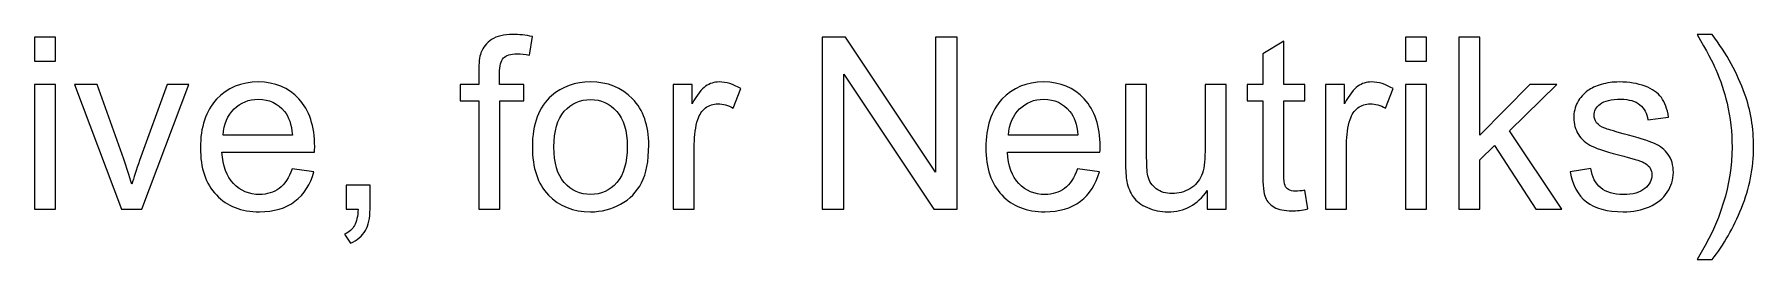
# Model space of a CAD drawing. Header units: millimetres. Extents: x 313 to 2379, y -2162 to 308.
# Drawn here: x 963.1 to 1145.4, y 76.4 to 100.3 of the extents above; entities that cross this region are included whole.
import ezdxf

# ---------------------------------------------------------------- set-up
doc = ezdxf.new("R2010")
doc.units = ezdxf.units.MM
doc.header["$MEASUREMENT"] = 0
doc.layers.add('Layer 1', color=7, linetype='Continuous')

msp = doc.modelspace()

# ---------------------------------------------------------------- linework, layer by layer
at = {"layer": 'Layer 1', "color": 250}
for points, knots in [([(963.0559, 97.4076), (963.0559, 97.4076), (963.0559, 99.9476), (963.0559, 99.9476), (963.0559, 99.9476), (965.2911, 99.9476), (965.2911, 99.9476), (965.2911, 99.9476), (965.2911, 97.4076), (965.2911, 97.4076), (965.2911, 97.4076), (963.0559, 97.4076), (963.0559, 97.4076)], [0, 0, 0, 0, 0.25, 0.25, 0.25, 0.5, 0.5, 0.5, 0.75, 0.75, 0.75, 1, 1, 1, 1]), ([(1010.1729, 81.7612), (1010.1729, 81.7612), (1010.1729, 93.2166), (1010.1729, 93.2166), (1010.1729, 93.2166), (1008.1917, 93.2166), (1008.1917, 93.2166), (1008.1917, 93.2166), (1008.1917, 94.9438), (1008.1917, 94.9438), (1008.1917, 94.9438), (1010.1729, 94.9438), (1010.1729, 94.9438), (1010.1729, 94.9438), (1010.1729, 96.3408), (1010.1729, 96.3408), (1010.1729, 97.2256), (1010.2491, 97.8817), (1010.4057, 98.3093), (1010.6216, 98.885), (1010.9942, 99.3549), (1011.536, 99.7148), (1012.0737, 100.0746), (1012.8314, 100.2524), (1013.8051, 100.2524), (1014.4359, 100.2524), (1015.1301, 100.1762), (1015.8921, 100.028), (1015.8921, 100.028), (1015.5577, 98.0722), (1015.5577, 98.0722), (1015.092, 98.1527), (1014.656, 98.195), (1014.2411, 98.195), (1013.5638, 98.195), (1013.0854, 98.0511), (1012.8018, 97.7632), (1012.5224, 97.4753), (1012.3827, 96.9377), (1012.3827, 96.1503), (1012.3827, 96.1503), (1012.3827, 94.9438), (1012.3827, 94.9438), (1012.3827, 94.9438), (1014.9481, 94.9438), (1014.9481, 94.9438), (1014.9481, 94.9438), (1014.9481, 93.2166), (1014.9481, 93.2166), (1014.9481, 93.2166), (1012.4081, 93.2166), (1012.4081, 93.2166), (1012.4081, 93.2166), (1012.4081, 81.7612), (1012.4081, 81.7612), (1012.4081, 81.7612), (1010.1729, 81.7612), (1010.1729, 81.7612)], [0, 0, 0, 0, 0.05263158, 0.05263158, 0.05263158, 0.10526316, 0.10526316, 0.10526316, 0.15789474, 0.15789474, 0.15789474, 0.21052632, 0.21052632, 0.21052632, 0.26315789, 0.26315789, 0.26315789, 0.31578947, 0.31578947, 0.31578947, 0.36842105, 0.36842105, 0.36842105, 0.42105263, 0.42105263, 0.42105263, 0.47368421, 0.47368421, 0.47368421, 0.52631579, 0.52631579, 0.52631579, 0.57894737, 0.57894737, 0.57894737, 0.63157895, 0.63157895, 0.63157895, 0.68421053, 0.68421053, 0.68421053, 0.73684211, 0.73684211, 0.73684211, 0.78947368, 0.78947368, 0.78947368, 0.84210526, 0.84210526, 0.84210526, 0.89473684, 0.89473684, 0.89473684, 0.94736842, 0.94736842, 0.94736842, 1, 1, 1, 1]), ([(1046.5923, 81.7612), (1046.5923, 81.7612), (1046.5923, 99.9476), (1046.5923, 99.9476), (1046.5923, 99.9476), (1049.0646, 99.9476), (1049.0646, 99.9476), (1049.0646, 99.9476), (1058.6065, 85.6728), (1058.6065, 85.6728), (1058.6065, 85.6728), (1058.6065, 99.9476), (1058.6065, 99.9476), (1058.6065, 99.9476), (1060.9179, 99.9476), (1060.9179, 99.9476), (1060.9179, 99.9476), (1060.9179, 81.7612), (1060.9179, 81.7612), (1060.9179, 81.7612), (1058.4456, 81.7612), (1058.4456, 81.7612), (1058.4456, 81.7612), (1048.9037, 96.036), (1048.9037, 96.036), (1048.9037, 96.036), (1048.9037, 81.7612), (1048.9037, 81.7612), (1048.9037, 81.7612), (1046.5923, 81.7612), (1046.5923, 81.7612)], [0, 0, 0, 0, 0.1, 0.1, 0.1, 0.2, 0.2, 0.2, 0.3, 0.3, 0.3, 0.4, 0.4, 0.4, 0.5, 0.5, 0.5, 0.6, 0.6, 0.6, 0.7, 0.7, 0.7, 0.8, 0.8, 0.8, 0.9, 0.9, 0.9, 1, 1, 1, 1]), ([(1097.7859, 83.7551), (1097.7859, 83.7551), (1098.0907, 81.7824), (1098.0907, 81.7824), (1097.4642, 81.6511), (1096.9011, 81.5834), (1096.4101, 81.5834), (1095.6015, 81.5834), (1094.975, 81.7104), (1094.5262, 81.9686), (1094.0817, 82.2269), (1093.7685, 82.5613), (1093.5864, 82.9804), (1093.4044, 83.3995), (1093.3155, 84.28), (1093.3155, 85.622), (1093.3155, 85.622), (1093.3155, 93.2166), (1093.3155, 93.2166), (1093.3155, 93.2166), (1091.6645, 93.2166), (1091.6645, 93.2166), (1091.6645, 93.2166), (1091.6645, 94.9438), (1091.6645, 94.9438), (1091.6645, 94.9438), (1093.3155, 94.9438), (1093.3155, 94.9438), (1093.3155, 94.9438), (1093.3155, 98.2035), (1093.3155, 98.2035), (1093.3155, 98.2035), (1095.5507, 99.5454), (1095.5507, 99.5454), (1095.5507, 99.5454), (1095.5507, 94.9438), (1095.5507, 94.9438), (1095.5507, 94.9438), (1097.7859, 94.9438), (1097.7859, 94.9438), (1097.7859, 94.9438), (1097.7859, 93.2166), (1097.7859, 93.2166), (1097.7859, 93.2166), (1095.5507, 93.2166), (1095.5507, 93.2166), (1095.5507, 93.2166), (1095.5507, 85.495), (1095.5507, 85.495), (1095.5507, 84.8558), (1095.5888, 84.4451), (1095.6692, 84.2631), (1095.7454, 84.0811), (1095.8724, 83.9371), (1096.0502, 83.8271), (1096.228, 83.7212), (1096.482, 83.6662), (1096.8122, 83.6662), (1097.0578, 83.6662), (1097.3837, 83.6958), (1097.7859, 83.7551)], [0, 0, 0, 0, 0.05, 0.05, 0.05, 0.1, 0.1, 0.1, 0.15, 0.15, 0.15, 0.2, 0.2, 0.2, 0.25, 0.25, 0.25, 0.3, 0.3, 0.3, 0.35, 0.35, 0.35, 0.4, 0.4, 0.4, 0.45, 0.45, 0.45, 0.5, 0.5, 0.5, 0.55, 0.55, 0.55, 0.6, 0.6, 0.6, 0.65, 0.65, 0.65, 0.7, 0.7, 0.7, 0.75, 0.75, 0.75, 0.8, 0.8, 0.8, 0.85, 0.85, 0.85, 0.9, 0.9, 0.9, 0.95, 0.95, 0.95, 1, 1, 1, 1]), ([(1108.4497, 97.4076), (1108.4497, 97.4076), (1108.4497, 99.9476), (1108.4497, 99.9476), (1108.4497, 99.9476), (1110.6849, 99.9476), (1110.6849, 99.9476), (1110.6849, 99.9476), (1110.6849, 97.4076), (1110.6849, 97.4076), (1110.6849, 97.4076), (1108.4497, 97.4076), (1108.4497, 97.4076)], [0, 0, 0, 0, 0.25, 0.25, 0.25, 0.5, 0.5, 0.5, 0.75, 0.75, 0.75, 1, 1, 1, 1]), ([(1114.1012, 81.7612), (1114.1012, 81.7612), (1114.1012, 99.9476), (1114.1012, 99.9476), (1114.1012, 99.9476), (1116.3364, 99.9476), (1116.3364, 99.9476), (1116.3364, 99.9476), (1116.3364, 89.5886), (1116.3364, 89.5886), (1116.3364, 89.5886), (1121.6196, 94.9438), (1121.6196, 94.9438), (1121.6196, 94.9438), (1124.5067, 94.9438), (1124.5067, 94.9438), (1124.5067, 94.9438), (1119.4775, 90.0458), (1119.4775, 90.0458), (1119.4775, 90.0458), (1125.0147, 81.7612), (1125.0147, 81.7612), (1125.0147, 81.7612), (1122.263, 81.7612), (1122.263, 81.7612), (1122.263, 81.7612), (1117.8858, 88.4964), (1117.8858, 88.4964), (1117.8858, 88.4964), (1116.3364, 86.9894), (1116.3364, 86.9894), (1116.3364, 86.9894), (1116.3364, 81.7612), (1116.3364, 81.7612), (1116.3364, 81.7612), (1114.1012, 81.7612), (1114.1012, 81.7612)], [0, 0, 0, 0, 0.08333333, 0.08333333, 0.08333333, 0.16666667, 0.16666667, 0.16666667, 0.25, 0.25, 0.25, 0.33333333, 0.33333333, 0.33333333, 0.41666667, 0.41666667, 0.41666667, 0.5, 0.5, 0.5, 0.58333333, 0.58333333, 0.58333333, 0.66666667, 0.66666667, 0.66666667, 0.75, 0.75, 0.75, 0.83333333, 0.83333333, 0.83333333, 0.91666667, 0.91666667, 0.91666667, 1, 1, 1, 1]), ([(1140.9659, 76.4272), (1140.9659, 76.4272), (1139.3657, 76.4272), (1139.3657, 76.4272), (1141.838, 80.3938), (1143.0741, 84.3647), (1143.0741, 88.3398), (1143.0741, 89.8934), (1142.8963, 91.4344), (1142.5407, 92.9626), (1142.2613, 94.203), (1141.8676, 95.3925), (1141.3638, 96.5355), (1141.0421, 97.2764), (1140.3732, 98.5167), (1139.3657, 100.2524), (1139.3657, 100.2524), (1140.9659, 100.2524), (1140.9659, 100.2524), (1142.5153, 98.1781), (1143.6625, 96.0953), (1144.4076, 94.004), (1145.0426, 92.2048), (1145.3601, 90.321), (1145.3601, 88.3525), (1145.3601, 86.1215), (1144.9325, 83.9625), (1144.0774, 81.8797), (1143.2265, 79.7969), (1142.1893, 77.9808), (1140.9659, 76.4272)], [0, 0, 0, 0, 0.1, 0.1, 0.1, 0.2, 0.2, 0.2, 0.3, 0.3, 0.3, 0.4, 0.4, 0.4, 0.5, 0.5, 0.5, 0.6, 0.6, 0.6, 0.7, 0.7, 0.7, 0.8, 0.8, 0.8, 0.9, 0.9, 0.9, 1, 1, 1, 1]), ([(963.0559, 81.7612), (963.0559, 81.7612), (963.0559, 94.9438), (963.0559, 94.9438), (963.0559, 94.9438), (965.2911, 94.9438), (965.2911, 94.9438), (965.2911, 94.9438), (965.2911, 81.7612), (965.2911, 81.7612), (965.2911, 81.7612), (963.0559, 81.7612), (963.0559, 81.7612)], [0, 0, 0, 0, 0.25, 0.25, 0.25, 0.5, 0.5, 0.5, 0.75, 0.75, 0.75, 1, 1, 1, 1]), ([(972.3015, 81.7612), (972.3015, 81.7612), (967.3273, 94.9438), (967.3273, 94.9438), (967.3273, 94.9438), (969.7191, 94.9438), (969.7191, 94.9438), (969.7191, 94.9438), (972.5385, 87.0486), (972.5385, 87.0486), (972.8433, 86.1977), (973.127, 85.313), (973.3852, 84.3943), (973.5842, 85.0886), (973.8593, 85.9226), (974.2192, 86.9005), (974.2192, 86.9005), (977.1486, 94.9438), (977.1486, 94.9438), (977.1486, 94.9438), (979.4431, 94.9438), (979.4431, 94.9438), (979.4431, 94.9438), (974.452, 81.7612), (974.452, 81.7612), (974.452, 81.7612), (972.3015, 81.7612), (972.3015, 81.7612)], [0, 0, 0, 0, 0.11111111, 0.11111111, 0.11111111, 0.22222222, 0.22222222, 0.22222222, 0.33333333, 0.33333333, 0.33333333, 0.44444444, 0.44444444, 0.44444444, 0.55555556, 0.55555556, 0.55555556, 0.66666667, 0.66666667, 0.66666667, 0.77777778, 0.77777778, 0.77777778, 0.88888889, 0.88888889, 0.88888889, 1, 1, 1, 1]), ([(990.3905, 86.0284), (990.3905, 86.0284), (992.7019, 85.7236), (992.7019, 85.7236), (992.3421, 84.3816), (991.669, 83.336), (990.6868, 82.5952), (989.7047, 81.8543), (988.4516, 81.4818), (986.9234, 81.4818), (985.0015, 81.4818), (983.4775, 82.0745), (982.3514, 83.2598), (981.2253, 84.4409), (980.6623, 86.1046), (980.6623, 88.2424), (980.6623, 90.4522), (981.2296, 92.171), (982.3683, 93.3902), (983.5071, 94.6136), (984.9845, 95.2232), (986.8006, 95.2232), (988.5575, 95.2232), (989.9926, 94.6263), (991.1059, 93.4283), (992.2193, 92.2302), (992.7781, 90.5454), (992.7781, 88.3737), (992.7781, 88.2424), (992.7739, 88.0435), (992.7654, 87.781), (992.7654, 87.781), (982.9483, 87.781), (982.9483, 87.781), (983.033, 86.3374), (983.4394, 85.2283), (984.176, 84.4621), (984.9083, 83.6958), (985.827, 83.3106), (986.9234, 83.3106), (987.7404, 83.3106), (988.4389, 83.5265), (989.0147, 83.9583), (989.5946, 84.3901), (990.0518, 85.0801), (990.3905, 86.0284)], [0, 0, 0, 0, 0.06666667, 0.06666667, 0.06666667, 0.13333333, 0.13333333, 0.13333333, 0.2, 0.2, 0.2, 0.26666667, 0.26666667, 0.26666667, 0.33333333, 0.33333333, 0.33333333, 0.4, 0.4, 0.4, 0.46666667, 0.46666667, 0.46666667, 0.53333333, 0.53333333, 0.53333333, 0.6, 0.6, 0.6, 0.66666667, 0.66666667, 0.66666667, 0.73333333, 0.73333333, 0.73333333, 0.8, 0.8, 0.8, 0.86666667, 0.86666667, 0.86666667, 0.93333333, 0.93333333, 0.93333333, 1, 1, 1, 1]), ([(1015.8583, 88.3525), (1015.8583, 90.7867), (1016.5356, 92.5901), (1017.8945, 93.7627), (1019.0248, 94.7364), (1020.4091, 95.2232), (1022.039, 95.2232), (1023.8466, 95.2232), (1025.3283, 94.6305), (1026.4797, 93.4452), (1027.627, 92.2641), (1028.2027, 90.6258), (1028.2027, 88.5388), (1028.2027, 86.8454), (1027.9487, 85.5162), (1027.4407, 84.5467), (1026.9327, 83.5773), (1026.1919, 82.8238), (1025.2182, 82.2861), (1024.2488, 81.7485), (1023.1862, 81.4818), (1022.039, 81.4818), (1020.1932, 81.4818), (1018.7031, 82.0702), (1017.5643, 83.2513), (1016.4256, 84.4324), (1015.8583, 86.1342), (1015.8583, 88.3525)], [0, 0, 0, 0, 0.11111111, 0.11111111, 0.11111111, 0.22222222, 0.22222222, 0.22222222, 0.33333333, 0.33333333, 0.33333333, 0.44444444, 0.44444444, 0.44444444, 0.55555556, 0.55555556, 0.55555556, 0.66666667, 0.66666667, 0.66666667, 0.77777778, 0.77777778, 0.77777778, 0.88888889, 0.88888889, 0.88888889, 1, 1, 1, 1]), ([(1030.7977, 81.7612), (1030.7977, 81.7612), (1030.7977, 94.9438), (1030.7977, 94.9438), (1030.7977, 94.9438), (1032.8043, 94.9438), (1032.8043, 94.9438), (1032.8043, 94.9438), (1032.8043, 92.9245), (1032.8043, 92.9245), (1033.3165, 93.8601), (1033.7907, 94.4781), (1034.2267, 94.7745), (1034.6627, 95.075), (1035.1411, 95.2232), (1035.6618, 95.2232), (1036.4153, 95.2232), (1037.1816, 94.9861), (1037.9605, 94.5162), (1037.9605, 94.5162), (1037.1646, 92.4546), (1037.1646, 92.4546), (1036.6228, 92.7594), (1036.0809, 92.9118), (1035.539, 92.9118), (1035.0522, 92.9118), (1034.6162, 92.7636), (1034.2309, 92.4715), (1033.8457, 92.1794), (1033.5705, 91.773), (1033.4054, 91.2523), (1033.1557, 90.4607), (1033.0329, 89.5929), (1033.0329, 88.6488), (1033.0329, 88.6488), (1033.0329, 81.7612), (1033.0329, 81.7612), (1033.0329, 81.7612), (1030.7977, 81.7612), (1030.7977, 81.7612)], [0, 0, 0, 0, 0.07692308, 0.07692308, 0.07692308, 0.15384615, 0.15384615, 0.15384615, 0.23076923, 0.23076923, 0.23076923, 0.30769231, 0.30769231, 0.30769231, 0.38461538, 0.38461538, 0.38461538, 0.46153846, 0.46153846, 0.46153846, 0.53846154, 0.53846154, 0.53846154, 0.61538462, 0.61538462, 0.61538462, 0.69230769, 0.69230769, 0.69230769, 0.76923077, 0.76923077, 0.76923077, 0.84615385, 0.84615385, 0.84615385, 0.92307692, 0.92307692, 0.92307692, 1, 1, 1, 1]), ([(1073.6729, 86.0284), (1073.6729, 86.0284), (1075.9843, 85.7236), (1075.9843, 85.7236), (1075.6245, 84.3816), (1074.9514, 83.336), (1073.9692, 82.5952), (1072.9871, 81.8543), (1071.734, 81.4818), (1070.2058, 81.4818), (1068.2839, 81.4818), (1066.7599, 82.0745), (1065.6338, 83.2598), (1064.5077, 84.4409), (1063.9447, 86.1046), (1063.9447, 88.2424), (1063.9447, 90.4522), (1064.512, 92.171), (1065.6507, 93.3902), (1066.7895, 94.6136), (1068.2669, 95.2232), (1070.083, 95.2232), (1071.8399, 95.2232), (1073.275, 94.6263), (1074.3883, 93.4283), (1075.5017, 92.2302), (1076.0605, 90.5454), (1076.0605, 88.3737), (1076.0605, 88.2424), (1076.0563, 88.0435), (1076.0478, 87.781), (1076.0478, 87.781), (1066.2307, 87.781), (1066.2307, 87.781), (1066.3154, 86.3374), (1066.7218, 85.2283), (1067.4584, 84.4621), (1068.1907, 83.6958), (1069.1094, 83.3106), (1070.2058, 83.3106), (1071.0228, 83.3106), (1071.7213, 83.5265), (1072.2971, 83.9583), (1072.877, 84.3901), (1073.3342, 85.0801), (1073.6729, 86.0284)], [0, 0, 0, 0, 0.06666667, 0.06666667, 0.06666667, 0.13333333, 0.13333333, 0.13333333, 0.2, 0.2, 0.2, 0.26666667, 0.26666667, 0.26666667, 0.33333333, 0.33333333, 0.33333333, 0.4, 0.4, 0.4, 0.46666667, 0.46666667, 0.46666667, 0.53333333, 0.53333333, 0.53333333, 0.6, 0.6, 0.6, 0.66666667, 0.66666667, 0.66666667, 0.73333333, 0.73333333, 0.73333333, 0.8, 0.8, 0.8, 0.86666667, 0.86666667, 0.86666667, 0.93333333, 0.93333333, 0.93333333, 1, 1, 1, 1]), ([(1087.4185, 81.7612), (1087.4185, 81.7612), (1087.4185, 83.7212), (1087.4185, 83.7212), (1086.394, 82.2269), (1085.0055, 81.4818), (1083.2487, 81.4818), (1082.474, 81.4818), (1081.7501, 81.63), (1081.077, 81.9263), (1080.4039, 82.2269), (1079.9043, 82.5994), (1079.5784, 83.0481), (1079.2524, 83.5011), (1079.0238, 84.0514), (1078.8926, 84.7034), (1078.8037, 85.1436), (1078.7571, 85.8379), (1078.7571, 86.7862), (1078.7571, 86.7862), (1078.7571, 94.9438), (1078.7571, 94.9438), (1078.7571, 94.9438), (1080.9923, 94.9438), (1080.9923, 94.9438), (1080.9923, 94.9438), (1080.9923, 87.6498), (1080.9923, 87.6498), (1080.9923, 86.4856), (1081.0389, 85.6982), (1081.1278, 85.296), (1081.2675, 84.7076), (1081.5638, 84.2504), (1082.021, 83.916), (1082.474, 83.5815), (1083.0328, 83.4122), (1083.7016, 83.4122), (1084.3705, 83.4122), (1084.997, 83.5815), (1085.5812, 83.9244), (1086.1654, 84.2673), (1086.5803, 84.7372), (1086.8258, 85.3257), (1087.0671, 85.9141), (1087.1899, 86.7735), (1087.1899, 87.8953), (1087.1899, 87.8953), (1087.1899, 94.9438), (1087.1899, 94.9438), (1087.1899, 94.9438), (1089.4251, 94.9438), (1089.4251, 94.9438), (1089.4251, 94.9438), (1089.4251, 81.7612), (1089.4251, 81.7612), (1089.4251, 81.7612), (1087.4185, 81.7612), (1087.4185, 81.7612)], [0, 0, 0, 0, 0.05263158, 0.05263158, 0.05263158, 0.10526316, 0.10526316, 0.10526316, 0.15789474, 0.15789474, 0.15789474, 0.21052632, 0.21052632, 0.21052632, 0.26315789, 0.26315789, 0.26315789, 0.31578947, 0.31578947, 0.31578947, 0.36842105, 0.36842105, 0.36842105, 0.42105263, 0.42105263, 0.42105263, 0.47368421, 0.47368421, 0.47368421, 0.52631579, 0.52631579, 0.52631579, 0.57894737, 0.57894737, 0.57894737, 0.63157895, 0.63157895, 0.63157895, 0.68421053, 0.68421053, 0.68421053, 0.73684211, 0.73684211, 0.73684211, 0.78947368, 0.78947368, 0.78947368, 0.84210526, 0.84210526, 0.84210526, 0.89473684, 0.89473684, 0.89473684, 0.94736842, 0.94736842, 0.94736842, 1, 1, 1, 1]), ([(1099.9661, 81.7612), (1099.9661, 81.7612), (1099.9661, 94.9438), (1099.9661, 94.9438), (1099.9661, 94.9438), (1101.9727, 94.9438), (1101.9727, 94.9438), (1101.9727, 94.9438), (1101.9727, 92.9245), (1101.9727, 92.9245), (1102.4849, 93.8601), (1102.9591, 94.4781), (1103.3951, 94.7745), (1103.8311, 95.075), (1104.3095, 95.2232), (1104.8302, 95.2232), (1105.5837, 95.2232), (1106.35, 94.9861), (1107.1289, 94.5162), (1107.1289, 94.5162), (1106.333, 92.4546), (1106.333, 92.4546), (1105.7912, 92.7594), (1105.2493, 92.9118), (1104.7074, 92.9118), (1104.2206, 92.9118), (1103.7846, 92.7636), (1103.3993, 92.4715), (1103.0141, 92.1794), (1102.7389, 91.773), (1102.5738, 91.2523), (1102.3241, 90.4607), (1102.2013, 89.5929), (1102.2013, 88.6488), (1102.2013, 88.6488), (1102.2013, 81.7612), (1102.2013, 81.7612), (1102.2013, 81.7612), (1099.9661, 81.7612), (1099.9661, 81.7612)], [0, 0, 0, 0, 0.07692308, 0.07692308, 0.07692308, 0.15384615, 0.15384615, 0.15384615, 0.23076923, 0.23076923, 0.23076923, 0.30769231, 0.30769231, 0.30769231, 0.38461538, 0.38461538, 0.38461538, 0.46153846, 0.46153846, 0.46153846, 0.53846154, 0.53846154, 0.53846154, 0.61538462, 0.61538462, 0.61538462, 0.69230769, 0.69230769, 0.69230769, 0.76923077, 0.76923077, 0.76923077, 0.84615385, 0.84615385, 0.84615385, 0.92307692, 0.92307692, 0.92307692, 1, 1, 1, 1]), ([(1108.4497, 81.7612), (1108.4497, 81.7612), (1108.4497, 94.9438), (1108.4497, 94.9438), (1108.4497, 94.9438), (1110.6849, 94.9438), (1110.6849, 94.9438), (1110.6849, 94.9438), (1110.6849, 81.7612), (1110.6849, 81.7612), (1110.6849, 81.7612), (1108.4497, 81.7612), (1108.4497, 81.7612)], [0, 0, 0, 0, 0.25, 0.25, 0.25, 0.5, 0.5, 0.5, 0.75, 0.75, 0.75, 1, 1, 1, 1]), ([(1125.9037, 85.6982), (1125.9037, 85.6982), (1128.1135, 86.0538), (1128.1135, 86.0538), (1128.2363, 85.169), (1128.5834, 84.4917), (1129.1507, 84.0176), (1129.7179, 83.5477), (1130.5138, 83.3106), (1131.5298, 83.3106), (1132.5585, 83.3106), (1133.3205, 83.518), (1133.82, 83.9371), (1134.3153, 84.352), (1134.5651, 84.8431), (1134.5651, 85.4061), (1134.5651, 85.9099), (1134.3407, 86.3078), (1133.8962, 86.5957), (1133.583, 86.7946), (1132.821, 87.0444), (1131.6102, 87.3534), (1129.9762, 87.7641), (1128.8459, 88.1197), (1128.2109, 88.4202), (1127.5801, 88.725), (1127.1017, 89.1399), (1126.7758, 89.6733), (1126.4498, 90.2025), (1126.2847, 90.7909), (1126.2847, 91.4344), (1126.2847, 92.0228), (1126.4202, 92.5647), (1126.6869, 93.0642), (1126.9578, 93.5637), (1127.3219, 93.9786), (1127.7833, 94.3088), (1128.1304, 94.5628), (1128.6046, 94.7787), (1129.2015, 94.9565), (1129.8026, 95.1343), (1130.4418, 95.2232), (1131.1276, 95.2232), (1132.1606, 95.2232), (1133.0665, 95.075), (1133.8454, 94.7745), (1134.6286, 94.4781), (1135.2043, 94.0717), (1135.5769, 93.5637), (1135.9452, 93.0515), (1136.2034, 92.3699), (1136.3431, 91.5148), (1136.3431, 91.5148), (1134.1587, 91.21), (1134.1587, 91.21), (1134.0613, 91.8958), (1133.7735, 92.4334), (1133.2993, 92.8187), (1132.8252, 93.2039), (1132.1563, 93.3944), (1131.2885, 93.3944), (1130.2683, 93.3944), (1129.5359, 93.2251), (1129.0999, 92.8864), (1128.6638, 92.5477), (1128.4437, 92.1498), (1128.4437, 91.6968), (1128.4437, 91.409), (1128.5326, 91.1465), (1128.7146, 90.9137), (1128.8967, 90.6766), (1129.1803, 90.4776), (1129.5698, 90.321), (1129.7941, 90.2363), (1130.4461, 90.0458), (1131.5383, 89.7495), (1133.1131, 89.3304), (1134.2137, 88.9833), (1134.8403, 88.7166), (1135.4668, 88.4499), (1135.9579, 88.0562), (1136.3135, 87.5482), (1136.6733, 87.0359), (1136.8511, 86.4009), (1136.8511, 85.6389), (1136.8511, 84.8981), (1136.6352, 84.1996), (1136.1992, 83.5434), (1135.7631, 82.8873), (1135.1366, 82.3793), (1134.3196, 82.0194), (1133.4983, 81.6596), (1132.5712, 81.4818), (1131.5383, 81.4818), (1129.828, 81.4818), (1128.5199, 81.8374), (1127.6224, 82.5444), (1126.725, 83.2556), (1126.1535, 84.3054), (1125.9037, 85.6982)], [0, 0, 0, 0, 0.03030303, 0.03030303, 0.03030303, 0.06060606, 0.06060606, 0.06060606, 0.09090909, 0.09090909, 0.09090909, 0.12121212, 0.12121212, 0.12121212, 0.15151515, 0.15151515, 0.15151515, 0.18181818, 0.18181818, 0.18181818, 0.21212121, 0.21212121, 0.21212121, 0.24242424, 0.24242424, 0.24242424, 0.27272727, 0.27272727, 0.27272727, 0.3030303, 0.3030303, 0.3030303, 0.33333333, 0.33333333, 0.33333333, 0.36363636, 0.36363636, 0.36363636, 0.39393939, 0.39393939, 0.39393939, 0.42424242, 0.42424242, 0.42424242, 0.45454545, 0.45454545, 0.45454545, 0.48484848, 0.48484848, 0.48484848, 0.51515152, 0.51515152, 0.51515152, 0.54545455, 0.54545455, 0.54545455, 0.57575758, 0.57575758, 0.57575758, 0.60606061, 0.60606061, 0.60606061, 0.63636364, 0.63636364, 0.63636364, 0.66666667, 0.66666667, 0.66666667, 0.6969697, 0.6969697, 0.6969697, 0.72727273, 0.72727273, 0.72727273, 0.75757576, 0.75757576, 0.75757576, 0.78787879, 0.78787879, 0.78787879, 0.81818182, 0.81818182, 0.81818182, 0.84848485, 0.84848485, 0.84848485, 0.87878788, 0.87878788, 0.87878788, 0.90909091, 0.90909091, 0.90909091, 0.93939394, 0.93939394, 0.93939394, 0.96969697, 0.96969697, 0.96969697, 1, 1, 1, 1]), ([(983.0753, 89.6098), (983.0753, 89.6098), (990.4159, 89.6098), (990.4159, 89.6098), (990.3185, 90.7189), (990.0349, 91.5487), (989.5735, 92.1032), (988.8665, 92.9626), (987.9436, 93.3944), (986.8133, 93.3944), (985.7889, 93.3944), (984.9295, 93.0515), (984.231, 92.3657), (983.5367, 91.6799), (983.1515, 90.7613), (983.0753, 89.6098)], [0, 0, 0, 0, 0.2, 0.2, 0.2, 0.4, 0.4, 0.4, 0.6, 0.6, 0.6, 0.8, 0.8, 0.8, 1, 1, 1, 1]), ([(1018.1443, 88.3483), (1018.1443, 86.6634), (1018.5126, 85.4019), (1019.2492, 84.5679), (1019.99, 83.7297), (1020.9171, 83.3106), (1022.039, 83.3106), (1023.1481, 83.3106), (1024.071, 83.7297), (1024.8118, 84.5721), (1025.5484, 85.4146), (1025.9167, 86.6973), (1025.9167, 88.4202), (1025.9167, 90.0458), (1025.5442, 91.2777), (1024.8033, 92.1117), (1024.0625, 92.9499), (1023.1396, 93.369), (1022.039, 93.369), (1020.9171, 93.369), (1019.99, 92.9541), (1019.2492, 92.1202), (1018.5126, 91.2862), (1018.1443, 90.0289), (1018.1443, 88.3483)], [0, 0, 0, 0, 0.125, 0.125, 0.125, 0.25, 0.25, 0.25, 0.375, 0.375, 0.375, 0.5, 0.5, 0.5, 0.625, 0.625, 0.625, 0.75, 0.75, 0.75, 0.875, 0.875, 0.875, 1, 1, 1, 1]), ([(1066.3577, 89.6098), (1066.3577, 89.6098), (1073.6983, 89.6098), (1073.6983, 89.6098), (1073.6009, 90.7189), (1073.3173, 91.5487), (1072.8559, 92.1032), (1072.1489, 92.9626), (1071.226, 93.3944), (1070.0957, 93.3944), (1069.0713, 93.3944), (1068.2119, 93.0515), (1067.5134, 92.3657), (1066.8191, 91.6799), (1066.4339, 90.7613), (1066.3577, 89.6098)], [0, 0, 0, 0, 0.2, 0.2, 0.2, 0.4, 0.4, 0.4, 0.6, 0.6, 0.6, 0.8, 0.8, 0.8, 1, 1, 1, 1]), ([(996.1097, 81.7612), (996.1097, 81.7612), (996.1097, 84.3012), (996.1097, 84.3012), (996.1097, 84.3012), (998.6497, 84.3012), (998.6497, 84.3012), (998.6497, 84.3012), (998.6497, 81.7612), (998.6497, 81.7612), (998.6497, 80.8256), (998.4846, 80.0679), (998.1502, 79.4921), (997.82, 78.9164), (997.2908, 78.4677), (996.5669, 78.1544), (996.5669, 78.1544), (995.9573, 79.1196), (995.9573, 79.1196), (996.4314, 79.327), (996.7786, 79.6318), (996.9987, 80.0298), (997.2231, 80.4319), (997.3501, 81.0077), (997.3755, 81.7612), (997.3755, 81.7612), (996.1097, 81.7612), (996.1097, 81.7612)], [0, 0, 0, 0, 0.11111111, 0.11111111, 0.11111111, 0.22222222, 0.22222222, 0.22222222, 0.33333333, 0.33333333, 0.33333333, 0.44444444, 0.44444444, 0.44444444, 0.55555556, 0.55555556, 0.55555556, 0.66666667, 0.66666667, 0.66666667, 0.77777778, 0.77777778, 0.77777778, 0.88888889, 0.88888889, 0.88888889, 1, 1, 1, 1])]:
    msp.add_open_spline(points, degree=3, knots=knots, dxfattribs=at)

doc.saveas('drawing.dxf')
